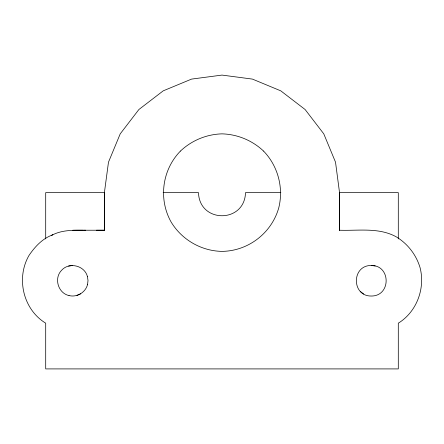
<?xml version="1.0" encoding="UTF-8"?>
<svg xmlns="http://www.w3.org/2000/svg" width="444" height="444" viewBox="0 0 444 444"><rect width="100%" height="100%" fill="white"/><g stroke="black" fill="none" stroke-linecap="round" stroke-linejoin="round"><path stroke-width="0.67" d="M87.557 284.471L88.012 280.503L87.429 276.557M104.279 193.567L108.475 162.199L120.219 133.855L138.894 109.513L163.237 90.831L191.58 79.093L222 75.086L252.42 79.093L280.763 90.837L305.106 109.513L323.781 133.855L335.525 162.199L339.527 192.618L339.599 230.231C358.624 230.891 379.132 227.211 396.531 236.996C407.886 244 416.256 254.906 420.08 267.688C425.419 288.434 416.711 311.899 398.296 323.182L398.296 368.914L45.704 368.909L45.704 323.182C23.127 309.474 15.884 278.199 28.971 255.494C34.904 246.686 42.618 238.378 52.847 234.771L52.398 234.959C62.499 229.742 74.231 230.203 85.303 230.231L84.643 230.236L104.468 230.231L104.484 192.624L45.704 192.618L45.704 238.939M87.557 284.465C85.625 292.413 76.94 297.624 69.02 295.565M180.447 151.065C162.104 169.858 158.258 199.101 171.107 222C181.757 239.743 201.31 251.032 222 251.382C248.257 251.06 271.656 233.106 278.76 207.825C283.783 187.751 277.938 165.939 263.553 151.065M180.447 151.065C191.725 140.421 206.499 134.299 222 133.855C237.501 134.304 252.275 140.421 263.553 151.065M87.429 276.568C84.671 265.606 69.369 261.766 61.76 270.124C53.663 278 57.986 293.157 69.02 295.576M76.929 295.438L80.586 293.856M51.393 235.376L51.881 235.176M68.548 266.061L72.494 265.479M371.262 265.468C351.426 265.284 351.42 296.231 371.262 296.031C391.097 296.215 391.103 265.273 371.262 265.468L375.219 265.995M163.137 192.618L198.496 192.618C199.328 223.443 244.672 223.443 245.504 192.618L280.863 192.618M96.492 230.225L104.468 230.231M72.738 230.231L83.478 230.236M104.484 192.624L104.473 230.641M360.456 291.547L363.625 293.978M104.368 193.129L104.468 212.926M398.296 238.939L398.296 192.618L339.527 192.618L339.527 230.641"/></g></svg>
